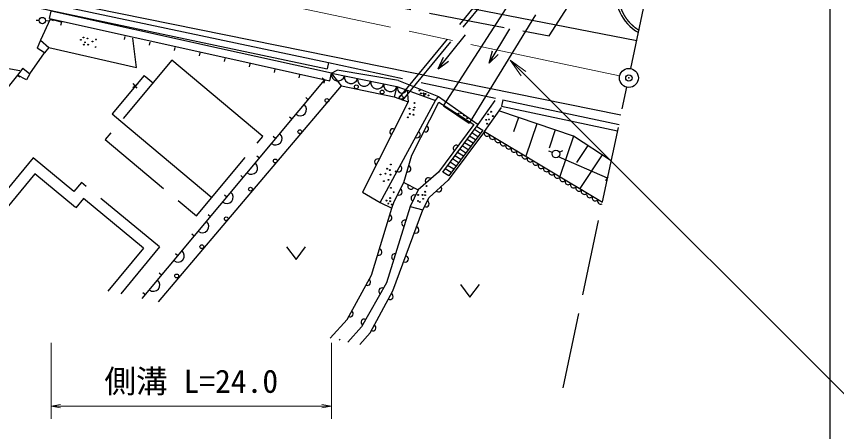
# Model space of a CAD drawing. Units: millimetres, scale not verified. Extents: x 40000 to 680000, y 20000 to 380000.
# Drawn here: x 514731 to 579500, y 234094 to 266851 of the extents above; entities that cross this region are included whole.
import ezdxf
from ezdxf.enums import TextEntityAlignment as Align

# ---------------------------------------------------------------- set-up
doc = ezdxf.new("R2010")
doc.units = ezdxf.units.MM
doc.header["$LTSCALE"] = 1000
doc.header["$PDMODE"] = 32
doc.header["$PDSIZE"] = 500
doc.linetypes.add('CHAIN', pattern=[18.5, 12, -1.5, 3.5, -1.5])
doc.linetypes.add('DASHED', pattern=[7.5, 6, -1.5])
for name, color, linetype, lineweight in [('M-BGD', 7, 'Continuous', 25), ('M-BGD-EXST', 7, 'Continuous', 25), ('M-BMK', 2, 'CHAIN', 13), ('M-BMK-SRVR', 3, 'Continuous', 25), ('M-STR-HTXT', 7, 'Continuous', 13), ('M-STR-STR1', 1, 'Continuous', 25), ('M-STR-STRC', 7, 'Continuous', 25), ('M-TTL-BAND', 7, 'Continuous', 25)]:
    doc.layers.add(name, color=color, linetype=linetype, lineweight=lineweight)
doc.layers.add('M-OTRS', color=6, linetype='Continuous')
doc.styles.add('ＭＳ ゴシック', font='')
doc.styles.get('ＭＳ ゴシック').set_extended_font_data('MS Gothic')

# ---------------------------------------------------------------- blocks, each defined once
blk = doc.blocks.new('open_arrow')
at = {"color": 0, "linetype": 'Continuous', "lineweight": -2}
blk.add_lwpolyline([(7.5, 1.25), (0, 0), (7.5, -1.25)], dxfattribs=at)

msp = doc.modelspace()

# ---------------------------------------------------------------- linework, layer by layer
at = {"layer": 'M-BGD', "linetype": 'DASHED'}
for p, q in [((563253, 262731), (568293, 286452)), ((544968, 260424), (551282, 268086)), ((545231, 260208), (551657, 268007)), ((527002, 263410), (521746, 257131)), ((539364, 263206), (553151, 260277)), ((524815, 262189), (522283, 259163)), ((524815, 262189), (525546, 261577)), ((557902, 237544), (562941, 261264)), ((522283, 259163), (522968, 258590)), ((528942, 251107), (534198, 257386)), ((521746, 257131), (528942, 251107)), ((516051, 255702), (511599, 250309)), ((519275, 253041), (516051, 255702)), ((519867, 253758), (519275, 253041)), ((526037, 248665), (519867, 253758)), ((526037, 248665), (522981, 244963))]:
    msp.add_line(p, q, dxfattribs=at)
at = {"layer": 'M-BGD'}
for p, q in [((506893, 269594), (539260, 262717)), ((506995, 270083), (539364, 263206)), ((517345, 266687), (517475, 267273)), ((516535, 266526), (516285, 266529)), ((517035, 266516), (517285, 266507)), ((517393, 266641), (517621, 266537)), ((518285, 266388), (518217, 266147)), ((552052, 263170), (553706, 265875)), ((516631, 264976), (516373, 264358)), ((516631, 264976), (517290, 264410)), ((523301, 265263), (523247, 265018)), ((524202, 262813), (523925, 265130)), ((548042, 262728), (550201, 265409)), ((516959, 263970), (516373, 264358)), ((517290, 264410), (516959, 263970)), ((517290, 264410), (524202, 262813)), ((525272, 264832), (525218, 264588)), ((527243, 264402), (527189, 264158)), ((507152, 264009), (514990, 262572)), ((515790, 262316), (516959, 263970)), ((529214, 263972), (529161, 263728)), ((548042, 262728), (548446, 263642)), ((552052, 263170), (552336, 264129)), ((552052, 263170), (552777, 263859)), ((534198, 257386), (527002, 263410)), ((531185, 263542), (531132, 263297)), ((533156, 263111), (533103, 262867)), ((539364, 263206), (539260, 262717)), ((548042, 262728), (548850, 263318)), ((515245, 262756), (514812, 262227)), ((515245, 262756), (515790, 262316)), ((515790, 262316), (515520, 261860)), ((535127, 262681), (535074, 262437)), ((539473, 261777), (539603, 262363)), ((539603, 262363), (540067, 262609)), ((539603, 262363), (544781, 261319)), ((540397, 261373), (539603, 262363)), ((544900, 261790), (540067, 262609)), ((514812, 262227), (504249, 248942)), ((515520, 261860), (514812, 262227)), ((514812, 262227), (515007, 262071)), ((524673, 244603), (539069, 261821)), ((537098, 262251), (537045, 262007)), ((539069, 261821), (538878, 261981)), ((539069, 261821), (539016, 261576)), ((544900, 261790), (548065, 260520)), ((524311, 261530), (523921, 261217)), ((524273, 261179), (523959, 261568)), ((525942, 244334), (540397, 261373)), ((540397, 261373), (544550, 260500)), ((544781, 261319), (544550, 260500)), ((544781, 261319), (545592, 261030)), ((545592, 261030), (545664, 260113)), ((545592, 261030), (547839, 260212)), ((537783, 260282), (537591, 260442)), ((544550, 260500), (545664, 260113)), ((547839, 260212), (548065, 260520)), ((548065, 260520), (551207, 258336)), ((545664, 260113), (542072, 252987)), ((543464, 252156), (547839, 260212)), ((548087, 260075), (550865, 258316)), ((551207, 258336), (552541, 260227)), ((553151, 260277), (553043, 259769)), ((553043, 259769), (562210, 257821)), ((553151, 260277), (562318, 258330)), ((551694, 257782), (553028, 259674)), ((522968, 258590), (530164, 252566)), ((536496, 258743), (536304, 258903)), ((554371, 258877), (553994, 257754)), ((550865, 258316), (548075, 254570)), ((548403, 254572), (551207, 258336)), ((551694, 257782), (548819, 253943)), ((551563, 257875), (548879, 254271)), ((551371, 257617), (550896, 257918)), ((551092, 258173), (551563, 257875)), ((551694, 257782), (561015, 252199)), ((555824, 258388), (554962, 255825)), ((557277, 257900), (556793, 256459)), ((535209, 257204), (535017, 257364)), ((550796, 256845), (550320, 257146)), ((550988, 257103), (550512, 257403)), ((551180, 257360), (550704, 257661)), ((558730, 257411), (557654, 254212)), ((550413, 256330), (549937, 256631)), ((550604, 256588), (550129, 256889)), ((559853, 256672), (558962, 255318)), ((549837, 255558), (549362, 255859)), ((550029, 255816), (549553, 256116)), ((550221, 256073), (549745, 256374)), ((560976, 255933), (559225, 253271)), ((533922, 255665), (533730, 255825)), ((549454, 255044), (548978, 255344)), ((549646, 255301), (549170, 255602)), ((548879, 254271), (548403, 254572)), ((549070, 254529), (548595, 254830)), ((549262, 254786), (548786, 255087)), ((516179, 254430), (511795, 249118)), ((519403, 251769), (516179, 254430)), ((532635, 254126), (532444, 254286)), ((561438, 254189), (561239, 253887)), ((545316, 253757), (546452, 253174)), ((531349, 252587), (531157, 252747)), ((542072, 252987), (543464, 252156)), ((520042, 252479), (519434, 251742)), ((524768, 248578), (520042, 252479)), ((543464, 252156), (544380, 251725)), ((545836, 251850), (546836, 251579)), ((530062, 251048), (529870, 251208)), ((528775, 249509), (528583, 249669)), ((524768, 248578), (521962, 245179)), ((527488, 247970), (527296, 248130)), ((526201, 246431), (526010, 246591)), ((524914, 244892), (524723, 245052)), ((540220, 241300), (540300, 241385))]:
    msp.add_line(p, q, dxfattribs=at)
at = {"layer": 'M-BGD', "linetype": 'DASHED'}
msp.add_lwpolyline([(517330, 312692), (514433, 303630), (509503, 287511), (503149, 275533), (556798, 265313), (571991, 288933)], dxfattribs=at)
at = {"layer": 'M-BGD'}
for points in [[(539603, 262363), (530769, 264323), (517475, 267273)], [(518285, 266388), (517393, 266641), (516631, 264976)], [(517345, 266687), (530639, 263737), (539473, 261777)], [(544380, 251725), (544570, 252243), (545316, 253757), (545962, 255894), (548087, 260075)], [(561707, 255453), (558730, 257411), (552918, 259366)], [(548075, 254570), (546452, 253174), (545836, 251850)], [(546836, 251579), (547313, 252567), (548819, 253943)], [(539502, 241453), (540843, 242949), (542774, 246437), (544380, 251725)], [(545836, 251850), (543946, 245841), (541988, 242350), (540911, 241153)], [(541844, 240955), (542673, 241889), (544468, 245202), (546836, 251579)]]:
    msp.add_lwpolyline(points, dxfattribs=at)
for centre, radius in [((516785, 266524), 250), ((519812, 264996), 30), ((520029, 265181), 30), ((520339, 265118), 30), ((521020, 265023), 30), ((520059, 264623), 30), ((520152, 264809), 30), ((520399, 264622), 30), ((520741, 264869), 30), ((520987, 264434), 30), ((541574, 261297), 150), ((543614, 260886), 150), ((546557, 261004), 35), ((545111, 260465), 150), ((546669, 260778), 35), ((546877, 260777), 35), ((546929, 260647), 35), ((547033, 260733), 35), ((547267, 260620), 35), ((539252, 260215), 150), ((546166, 260019), 35), ((545777, 259581), 35), ((545792, 259160), 35), ((546096, 259091), 35), ((546097, 259479), 35), ((546165, 259664), 35), ((549651, 259190), 35), ((549856, 259218), 35), ((551983, 259124), 35), ((552217, 259328), 35), ((545640, 258890), 35), ((550099, 259032), 35), ((550333, 258827), 35), ((551835, 258695), 35), ((552050, 258714), 35), ((552343, 258986), 35), ((537111, 257755), 150), ((551902, 258382), 35), ((535176, 255448), 150), ((544295, 255167), 35), ((544007, 254831), 35), ((544209, 254729), 35), ((544681, 254626), 35), ((543483, 254377), 35), ((543888, 254443), 35), ((544106, 253953), 35), ((544276, 254357), 35), ((533216, 253219), 150), ((543751, 253853), 35), ((544306, 253328), 35), ((547106, 253471), 35), ((544524, 252973), 35), ((546446, 252765), 35), ((546801, 252764), 35), ((547003, 252746), 35), ((547021, 253016), 35), ((543949, 252318), 35), ((544100, 252081), 35), ((544235, 252266), 35), ((544236, 252519), 35), ((544369, 252013), 35), ((546445, 252293), 35), ((546596, 252208), 35), ((546850, 252460), 35), ((531307, 250886), 150), ((529372, 248682), 150), ((527386, 246376), 150)]:
    msp.add_circle(centre, radius, dxfattribs=at)
for centre, radius, start, end in [((565572, 268628), 3500, 168.2269, 240.67393), ((540126, 262287), 529, 171.74286, 345.45149), ((541162, 262078), 529, 171.74286, 345.45149), ((542197, 261869), 529, 171.74286, 345.45149), ((543233, 261661), 529, 171.74286, 345.45149), ((544269, 261452), 529, 171.74286, 345.45149), ((545187, 261174), 375, 160.39162, 340.39162), ((537139, 259512), 500, 230.09935, 50.09935), ((544467, 257737), 250, 63.24326, 243.24326), ((547025, 257984), 250, 243.06268, 63.06268), ((551906, 257654), 249, 148.75413, 329.40385), ((535209, 257204), 500, 230.09935, 50.09935), ((546380, 257526), 250, 241.4949, 61.4949), ((552333, 257398), 249, 148.75413, 329.40385), ((552759, 257143), 249, 148.75413, 329.40385), ((549470, 256443), 250, 53.31562, 233.31562), ((553186, 256887), 249, 148.75413, 329.40385), ((553612, 256632), 249, 148.75413, 329.40385), ((554039, 256376), 249, 148.75413, 329.40385), ((554465, 256121), 249, 148.75413, 329.40385), ((554892, 255865), 249, 148.75413, 329.40385), ((533279, 254895), 500, 230.09935, 50.09935), ((543269, 255362), 250, 63.24326, 243.24326), ((555318, 255610), 249, 148.75413, 329.40385), ((555745, 255354), 249, 148.75413, 329.40385), ((556171, 255099), 249, 148.75413, 329.40385), ((544922, 254841), 250, 241.4949, 61.4949), ((545639, 254825), 250, 253.16838, 73.16838), ((556598, 254843), 249, 148.75413, 329.40385), ((557024, 254588), 249, 148.75413, 329.40385), ((547263, 253872), 250, 40.72816, 220.72816), ((557451, 254332), 249, 148.75413, 329.40385), ((557877, 254077), 249, 148.75413, 329.40385), ((558304, 253821), 249, 148.75413, 329.40385), ((545884, 253465), 250, 152.8466, 332.8466), ((548066, 253255), 250, 222.41461, 42.41461), ((558730, 253566), 249, 148.75413, 329.40385), ((559157, 253310), 249, 148.75413, 329.40385), ((531349, 252587), 500, 230.09935, 50.09935), ((544943, 253000), 250, 243.75112, 63.75112), ((546144, 252512), 250, 65.01041, 245.01041), ((559584, 253055), 249, 148.75413, 329.40385), ((560010, 252799), 249, 148.75413, 329.40385), ((560437, 252544), 249, 148.75413, 329.40385), ((547075, 252073), 250, 244.20543, 64.20543), ((560863, 252289), 249, 148.75413, 300.37574), ((529418, 250278), 500, 230.09935, 50.09935), ((544136, 250956), 250, 253.10658, 73.10658), ((545404, 250529), 250, 72.54308, 252.54308), ((546266, 250003), 250, 249.63083, 69.63083), ((527488, 247970), 500, 230.09935, 50.09935), ((543344, 248259), 250, 253.10658, 73.10658), ((544612, 247873), 250, 72.54308, 252.54308), ((545433, 247709), 250, 249.63083, 69.63083), ((525558, 245662), 500, 230.09935, 50.09935), ((542448, 245876), 250, 241.03938, 61.03938), ((543595, 245181), 250, 60.71201, 240.71201), ((544227, 244752), 250, 241.5516, 61.5516), ((541083, 243399), 250, 241.03938, 61.03938), ((542195, 242725), 250, 60.71201, 240.71201), ((542877, 242279), 250, 241.5516, 61.5516)]:
    msp.add_arc(centre, radius, start, end, dxfattribs=at)
at = {"layer": 'M-BGD', "linetype": 'DASHED'}
msp.add_arc((565572, 268628), 3312, 184.83958, 239.65611, dxfattribs=at)
at = {"layer": 'M-BGD-EXST'}
for p, q in [((557062, 256109), (556784, 256222)), ((557606, 256135), (557872, 256274)), ((561416, 254084), (557551, 255784))]:
    msp.add_line(p, q, dxfattribs=at)
for points in [[(536068, 248675), (536815, 247673), (537568, 248670)], [(549800, 245693), (550546, 244690), (551300, 245688)]]:
    msp.add_lwpolyline(points, dxfattribs=at)
msp.add_circle((557340, 255997), 300, dxfattribs=at)
at = {"layer": 'M-BMK'}
msp.add_line((562363, 262153), (466014, 282624), dxfattribs=at)
at = {"layer": 'M-BMK-SRVR'}
msp.add_circle((563097, 261997), 750, dxfattribs=at)
at = {"layer": 'M-OTRS'}
msp.add_point((563097, 261997), dxfattribs=at)
at = {"layer": 'M-STR-HTXT'}
for p, q in [((517475, 241101), (517475, 235101)), ((539603, 241101), (539603, 235101)), ((517475, 236101), (539603, 236101))]:
    msp.add_line(p, q, dxfattribs=at)
msp.add_lwpolyline([(553716, 263397), (585170, 231988), (616965, 231988)], dxfattribs=at)
at = {"layer": 'M-STR-STR1'}
for p, q in [((548457, 259785), (553398, 267469)), ((555716, 266985), (550495, 258437)), ((548457, 259785), (550495, 258437))]:
    msp.add_line(p, q, dxfattribs=at)
at = {"layer": 'M-STR-STRC'}
for p, q in [((563721, 264932), (510655, 275331)), ((562474, 259063), (506007, 270499))]:
    msp.add_line(p, q, dxfattribs=at)
at = {"layer": 'M-TTL-BAND'}
msp.add_line((579000, 20000), (579000, 370000), dxfattribs=at)

# ---------------------------------------------------------------- block references
at = {"layer": 'M-STR-HTXT'}
for p, xscale, yscale, rotation in [((553716, 263397), 200, 200, 315), ((539603, 236101), 100, 100, 180)]:
    msp.add_blockref('open_arrow', p, dxfattribs=dict(at, xscale=xscale, yscale=yscale, rotation=rotation))
at = {"layer": 'M-STR-HTXT', "xscale": 100, "yscale": 100}
msp.add_blockref('open_arrow', (517475, 236101), dxfattribs=at)

# ---------------------------------------------------------------- texts
at = {"layer": 'M-STR-HTXT', "style": 'ＭＳ ゴシック'}
msp.add_text('側溝 L=24.0', height=1833, dxfattribs=at).set_placement((528539, 236601), align=Align.BOTTOM_CENTER)

doc.saveas('drawing.dxf')
